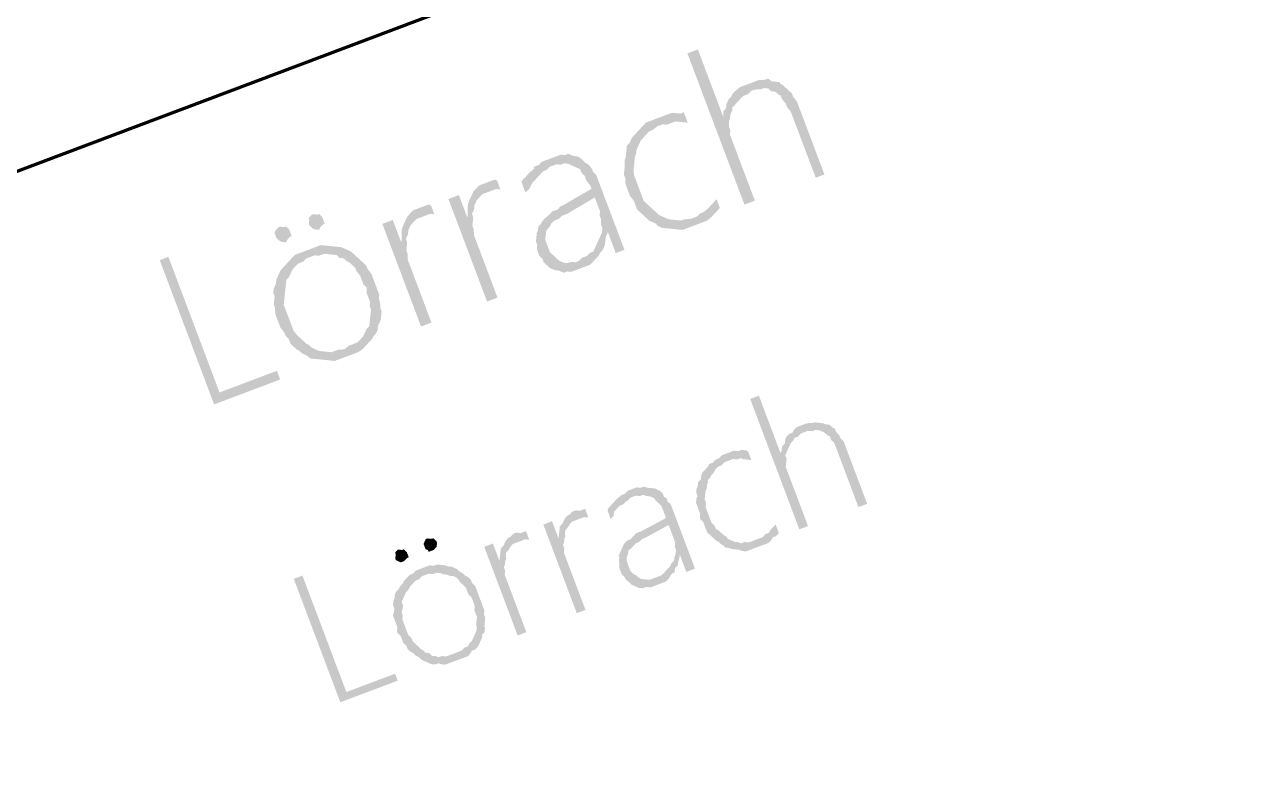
# Model space of a CAD drawing. Header units: metres. Extents: x -47 to 309, y -25 to 105.
# Drawn here: x 114.9 to 121.89, y 72.23 to 76.44 of the extents above; entities that cross this region are included whole.
import ezdxf

# ---------------------------------------------------------------- set-up
doc = ezdxf.new("R2010")
doc.units = ezdxf.units.M
doc.linetypes.add('AUSGEZOGEN', pattern=[0])
doc.layers.add('XR$1$STANDARD_1', color=7, linetype='AUSGEZOGEN', lineweight=25)

msp = doc.modelspace()

# ---------------------------------------------------------------- hatches: boundary and pattern name
at = {"layer": 'XR$1$STANDARD_1', "linetype": 'AUSGEZOGEN', "lineweight": 140, "transparency": 33554687}
h = msp.add_hatch(color=7, dxfattribs=at)
h.set_gradient(color2=(0, 0, 0), one_color=1)
h.paths.add_polyline_path([(118.7341, 76.2974), (118.6746, 76.275), (118.9994, 75.4134), (119.0588, 75.4358), (118.9169, 75.8121), (118.9194, 75.8357), (118.9119, 75.8555), (118.9106, 75.8889), (118.9168, 75.9025), (118.9192, 75.9261), (118.8796, 75.9112)], flags=0)
h = msp.add_hatch(color=7, dxfattribs=at)
h.set_gradient(color2=(0, 0, 0), one_color=1)
h.paths.add_polyline_path([(119.0329, 76.1046), (118.9735, 76.0822), (118.9475, 76.0611), (118.9314, 76.0438), (118.9253, 76.0301), (118.9092, 76.0128), (118.8968, 75.9855), (118.8944, 75.962), (118.8783, 75.9446), (118.8796, 75.9112), (118.9192, 75.9261), (118.9316, 75.9534), (118.9278, 75.9633), (118.9439, 75.9806), (118.96, 75.998), (118.9761, 76.0154), (118.9921, 76.0327), (119.0218, 76.0439), (119.0379, 76.0613), (119.1766, 76.1135), (119.153, 76.116), (119.1357, 76.1321), (119.1158, 76.1246), (119.0824, 76.1233), (119.0626, 76.1158)], flags=0)
h = msp.add_hatch(color=7, dxfattribs=at)
h.set_gradient(color2=(0, 0, 0), one_color=1)
h.paths.add_polyline_path([(119.1766, 76.1135), (119.0379, 76.0613), (119.0577, 76.0688), (119.0912, 76.0701), (119.111, 76.0775), (119.1345, 76.0751), (119.1519, 76.059), (119.1754, 76.0566), (119.1928, 76.0405), (119.2064, 76.0343), (119.2139, 76.0145), (119.235, 75.9885), (119.2424, 75.9687), (119.2635, 75.9428), (119.4054, 75.5665), (119.4549, 75.5851), (119.2981, 76.001), (119.277, 76.027), (119.2696, 76.0468), (119.2522, 76.0629), (119.2348, 76.079), (119.2175, 76.095), (119.2038, 76.1012), (119.2001, 76.1111)], flags=0)
h = msp.add_hatch(color=7, dxfattribs=at)
h.set_gradient(color2=(0, 0, 0), one_color=1)
h.paths.add_polyline_path([(118.5179, 75.9106), (118.4387, 75.8807), (118.4226, 75.8633), (118.4066, 75.846), (118.3905, 75.8286), (118.3744, 75.8112), (118.5329, 75.8709), (118.5564, 75.8685), (118.6059, 75.8872), (118.6295, 75.8847), (118.653, 75.8823), (118.6765, 75.8799), (118.6541, 75.9393), (118.6343, 75.9318), (118.6108, 75.9342), (118.5873, 75.9367), (118.5377, 75.918)], flags=0)
h = msp.add_hatch(color=7, dxfattribs=at)
h.set_gradient(color2=(0, 0, 0), one_color=1)
h.paths.add_polyline_path([(118.3744, 75.8112), (118.3583, 75.7939), (118.346, 75.7666), (118.3299, 75.7492), (118.3275, 75.7257), (118.3251, 75.7021), (118.3226, 75.6786), (118.3164, 75.665), (118.3177, 75.6315), (118.3153, 75.608), (118.3129, 75.5845), (118.3203, 75.5646), (118.3216, 75.5312), (118.3478, 75.4619), (118.3689, 75.4359), (118.3875, 75.3864), (118.4049, 75.3703), (118.4223, 75.3542), (118.4396, 75.3382), (118.457, 75.3221), (118.4706, 75.3159), (118.4979, 75.3036), (118.5016, 75.2937), (118.5289, 75.2813), (118.5524, 75.2789), (118.701, 75.3349), (118.6911, 75.3312), (118.6576, 75.3299), (118.6378, 75.3224), (118.6143, 75.3248), (118.5907, 75.3273), (118.5672, 75.3297), (118.5399, 75.3421), (118.5263, 75.3482), (118.5127, 75.3544), (118.4953, 75.3705), (118.4779, 75.3865), (118.4606, 75.4026), (118.4432, 75.4187), (118.4258, 75.4348), (118.3698, 75.5833), (118.3686, 75.6167), (118.371, 75.6403), (118.3734, 75.6638), (118.3759, 75.6874), (118.382, 75.701), (118.3845, 75.7245), (118.3906, 75.7382), (118.3968, 75.7518), (118.4092, 75.7791), (118.4252, 75.7964), (118.4413, 75.8138), (118.4574, 75.8312), (118.4772, 75.8386), (118.5032, 75.8597), (118.523, 75.8672)], flags=0)
h = msp.add_hatch(color=7, dxfattribs=at)
h.set_gradient(color2=(0, 0, 0), one_color=1)
h.paths.add_polyline_path([(117.904, 75.6791), (117.8445, 75.6568), (117.8285, 75.6394), (117.7988, 75.6282), (117.8025, 75.6183), (117.7765, 75.5972), (117.7604, 75.5798), (117.7444, 75.5624), (117.7283, 75.5451), (117.7507, 75.4857), (117.7606, 75.4894), (117.7767, 75.5068), (117.789, 75.534), (117.8051, 75.5514), (117.8212, 75.5688), (117.8372, 75.5861), (117.8533, 75.6035), (117.8731, 75.611), (117.8892, 75.6283), (118.0476, 75.6881), (118.0241, 75.6905), (117.9968, 75.7028), (117.977, 75.6954), (117.9535, 75.6978), (117.9337, 75.6903)], flags=0)
h = msp.add_hatch(color=7, dxfattribs=at)
h.set_gradient(color2=(0, 0, 0), one_color=1)
h.paths.add_polyline_path([(118.0476, 75.6881), (117.909, 75.6358), (117.9288, 75.6433), (117.9523, 75.6408), (117.9721, 75.6483), (117.9957, 75.6459), (118.0093, 75.6397), (118.0229, 75.6335), (118.0502, 75.6212), (118.0638, 75.615), (118.0713, 75.5952), (118.0887, 75.5791), (118.0999, 75.5494), (118.121, 75.5234), (118.1284, 75.5036), (117.9614, 75.4067), (117.9515, 75.403), (117.9354, 75.3856), (117.9057, 75.3744), (117.8896, 75.3571), (118.1471, 75.4541), (118.177, 75.3749), (118.1745, 75.3514), (118.182, 75.3316), (118.1833, 75.2981), (118.1908, 75.2783), (118.1883, 75.2548), (118.2218, 75.2561), (118.2665, 75.1372), (118.3161, 75.1559), (118.1556, 75.5817), (118.1382, 75.5978), (118.1307, 75.6176), (118.1096, 75.6436), (118.096, 75.6497), (118.0786, 75.6658), (118.0613, 75.6819)], flags=0)
h = msp.add_hatch(color=7, dxfattribs=at)
h.set_gradient(color2=(0, 0, 0), one_color=1)
h.paths.add_polyline_path([(117.5276, 75.5373), (117.488, 75.5224), (117.472, 75.505), (117.4559, 75.4877), (117.4435, 75.4604), (117.5463, 75.4878), (117.5859, 75.5027), (117.6095, 75.5003), (117.5908, 75.5498), (117.5772, 75.556), (117.5574, 75.5485)], flags=0)
h = msp.add_hatch(color=7, dxfattribs=at)
h.set_gradient(color2=(0, 0, 0), one_color=1)
h.paths.add_polyline_path([(117.3729, 75.4677), (117.3135, 75.4453), (117.5337, 74.861), (117.5931, 74.8834), (117.4588, 75.2399), (117.4575, 75.2734), (117.45, 75.2932), (117.4525, 75.3167), (117.4549, 75.3403), (117.4215, 75.339)], flags=0)
h = msp.add_hatch(color=7, dxfattribs=at)
h.set_gradient(color2=(0, 0, 0), one_color=1)
h.paths.add_polyline_path([(117.4435, 75.4604), (117.4312, 75.4331), (117.425, 75.4195), (117.4226, 75.3959), (117.4239, 75.3625), (117.4215, 75.339), (117.4549, 75.3403), (117.4474, 75.3601), (117.4536, 75.3737), (117.4598, 75.3873), (117.4622, 75.4109), (117.4746, 75.4381), (117.4906, 75.4555), (117.5067, 75.4729), (117.5463, 75.4878)], flags=0)
h = msp.add_hatch(color=7, dxfattribs=at)
h.set_gradient(color2=(0, 0, 0), one_color=1)
h.paths.add_polyline_path([(117.1513, 75.3955), (117.1117, 75.3806), (117.0957, 75.3632), (117.0796, 75.3458), (117.0672, 75.3185), (117.17, 75.346), (117.2096, 75.3609), (117.2331, 75.3585), (117.2145, 75.408), (117.2009, 75.4141), (117.181, 75.4067)], flags=0)
h = msp.add_hatch(color=7, dxfattribs=at)
h.set_gradient(color2=(0, 0, 0), one_color=1)
h.paths.add_polyline_path([(117.8896, 75.3571), (117.8637, 75.336), (117.8476, 75.3186), (117.8414, 75.305), (117.8253, 75.2876), (117.8229, 75.2641), (117.8167, 75.2504), (117.8143, 75.2269), (117.8119, 75.2034), (117.8193, 75.1835), (117.8169, 75.16), (117.8318, 75.1204), (117.8492, 75.1043), (117.8566, 75.0845), (117.874, 75.0684), (117.8914, 75.0524), (117.9186, 75.04), (118.0573, 75.0923), (118.0375, 75.0848), (118.0139, 75.0873), (117.9941, 75.0798), (117.9706, 75.0822), (117.9433, 75.0946), (117.926, 75.1106), (117.9086, 75.1267), (117.8912, 75.1428), (117.8651, 75.2121), (117.8675, 75.2357), (117.87, 75.2592), (117.8761, 75.2728), (117.8922, 75.2902), (117.8984, 75.3038), (117.9145, 75.3212), (117.9442, 75.3324), (117.9602, 75.3498), (117.99, 75.361), (118.1471, 75.4541)], flags=0)
h = msp.add_hatch(color=7, dxfattribs=at)
h.set_gradient(color2=(0, 0, 0), one_color=1)
h.paths.add_polyline_path([(118.8408, 75.4441), (118.8247, 75.4268), (118.8086, 75.4094), (118.7925, 75.392), (118.7666, 75.3709), (118.7468, 75.3635), (118.7307, 75.3461), (118.5524, 75.2789), (118.576, 75.2765), (118.5995, 75.274), (118.623, 75.2716), (118.6466, 75.2692), (118.7159, 75.2953), (118.7852, 75.3214), (118.8112, 75.3425), (118.8273, 75.3599), (118.8433, 75.3772), (118.8594, 75.3946)], flags=0)
h = msp.add_hatch(color=7, dxfattribs=at)
h.set_gradient(color2=(0, 0, 0), one_color=1)
h.paths.add_polyline_path([(116.5432, 75.3586), (116.5333, 75.3548), (116.5173, 75.3375), (116.521, 75.3275), (116.5185, 75.304), (116.5223, 75.2941), (116.5396, 75.278), (116.5533, 75.2719), (116.5768, 75.2694), (116.583, 75.2831), (116.5991, 75.3004), (116.609, 75.3042), (116.594, 75.3438), (116.5767, 75.3598), (116.5668, 75.3561)], flags=0)
h = msp.add_hatch(color=7, dxfattribs=at)
h.set_gradient(color2=(0, 0, 0), one_color=1)
h.paths.add_polyline_path([(116.9966, 75.3259), (116.9372, 75.3035), (117.1574, 74.7192), (117.2168, 74.7416), (117.0825, 75.0981), (117.0812, 75.1315), (117.0737, 75.1513), (117.0761, 75.1749), (117.0786, 75.1984), (117.0451, 75.1971)], flags=0)
h = msp.add_hatch(color=7, dxfattribs=at)
h.set_gradient(color2=(0, 0, 0), one_color=1)
h.paths.add_polyline_path([(117.0672, 75.3185), (117.0549, 75.2913), (117.0487, 75.2776), (117.0463, 75.2541), (117.0476, 75.2207), (117.0451, 75.1971), (117.0786, 75.1984), (117.0711, 75.2182), (117.0773, 75.2319), (117.0835, 75.2455), (117.0859, 75.269), (117.0982, 75.2963), (117.1143, 75.3137), (117.1304, 75.331), (117.17, 75.346)], flags=0)
h = msp.add_hatch(color=7, dxfattribs=at)
h.set_gradient(color2=(0, 0, 0), one_color=1)
h.paths.add_polyline_path([(116.3551, 75.2876), (116.3452, 75.2839), (116.3291, 75.2665), (116.3229, 75.2529), (116.3341, 75.2232), (116.3515, 75.2071), (116.3651, 75.2009), (116.3887, 75.1985), (116.3948, 75.2121), (116.4109, 75.2295), (116.4208, 75.2332), (116.4059, 75.2729), (116.3885, 75.2889), (116.3786, 75.2852)], flags=0)
h = msp.add_hatch(color=7, dxfattribs=at)
h.set_gradient(color2=(0, 0, 0), one_color=1)
h.paths.add_polyline_path([(118.1883, 75.2548), (118.176, 75.2275), (118.1698, 75.2139), (118.1575, 75.1866), (118.1513, 75.173), (118.1389, 75.1457), (118.1191, 75.1382), (118.1031, 75.1209), (118.0734, 75.1097), (118.0573, 75.0923), (117.9186, 75.04), (117.9422, 75.0376), (117.9695, 75.0253), (117.9893, 75.0327), (118.0128, 75.0303), (118.1217, 75.0713), (118.1378, 75.0887), (118.1539, 75.1061), (118.17, 75.1234), (118.1761, 75.1371), (118.1922, 75.1544), (118.2045, 75.1817), (118.207, 75.2053), (118.2094, 75.2288), (118.2218, 75.2561)], flags=0)
h = msp.add_hatch(color=7, dxfattribs=at)
h.set_gradient(color2=(0, 0, 0), one_color=1)
h.paths.add_polyline_path([(116.5176, 75.1566), (116.4383, 75.1268), (116.4223, 75.1094), (116.4062, 75.092), (116.3901, 75.0746), (116.374, 75.0573), (116.358, 75.0399), (116.3518, 75.0263), (116.3394, 74.999), (116.3333, 74.9854), (116.3308, 74.9618), (116.3185, 74.9346), (116.3161, 74.911), (116.3235, 74.8912), (116.3211, 74.8677), (116.3187, 74.8441), (116.3261, 74.8243), (116.3274, 74.7909), (116.3573, 74.7117), (116.3784, 74.6857), (116.3858, 74.6659), (116.4032, 74.6498), (116.4144, 74.6201), (116.4318, 74.604), (116.4491, 74.588), (116.4628, 74.5818), (116.4801, 74.5657), (116.5074, 74.5534), (116.5248, 74.5373), (116.5483, 74.5349), (116.5719, 74.5324), (116.5954, 74.53), (116.6189, 74.5276), (116.6425, 74.5251), (116.666, 74.5227), (116.7353, 74.5488), (116.8046, 74.5749), (116.8306, 74.596), (116.8467, 74.6134), (116.8628, 74.6308), (116.8788, 74.6481), (116.7204, 74.5884), (116.687, 74.5871), (116.6473, 74.5722), (116.6238, 74.5746), (116.6003, 74.5771), (116.5767, 74.5795), (116.5495, 74.5918), (116.5358, 74.598), (116.5185, 74.6141), (116.5048, 74.6203), (116.4875, 74.6363), (116.4701, 74.6524), (116.4527, 74.6685), (116.4316, 74.6945), (116.3756, 74.843), (116.3781, 74.8665), (116.3805, 74.8901), (116.3829, 74.9136), (116.3854, 74.9372), (116.3878, 74.9607), (116.3903, 74.9842), (116.4063, 75.0016), (116.4187, 75.0289), (116.4248, 75.0425), (116.4409, 75.0599), (116.457, 75.0772), (116.4867, 75.0884), (116.5028, 75.1058), (116.681, 75.173), (116.6575, 75.1754), (116.6339, 75.1779), (116.6104, 75.1803), (116.5869, 75.1827), (116.5374, 75.1641)], flags=0)
h = msp.add_hatch(color=7, dxfattribs=at)
h.set_gradient(color2=(0, 0, 0), one_color=1)
h.paths.add_polyline_path([(115.7187, 75.1156), (115.6692, 75.097), (115.979, 74.275), (116.3553, 74.4169), (116.3366, 74.4664), (116.0098, 74.3432)], flags=0)
h = msp.add_hatch(color=7, dxfattribs=at)
h.set_gradient(color2=(0, 0, 0), one_color=1)
h.paths.add_polyline_path([(116.681, 75.173), (116.5325, 75.117), (116.5523, 75.1245), (116.5758, 75.122), (116.6055, 75.1332), (116.6291, 75.1308), (116.6526, 75.1283), (116.6761, 75.1259), (116.6935, 75.1098), (116.7171, 75.1074), (116.7344, 75.0913), (116.7481, 75.0852), (116.7654, 75.0691), (116.7828, 75.053), (116.7903, 75.0332), (116.8114, 75.0072), (116.83, 74.9577), (116.8474, 74.9416), (116.8487, 74.9082), (116.8673, 74.8587), (116.8649, 74.8351), (116.8724, 74.8153), (116.8699, 74.7918), (116.8675, 74.7683), (116.8651, 74.7447), (116.8626, 74.7212), (116.8465, 74.7038), (116.8342, 74.6765), (116.828, 74.6629), (116.812, 74.6455), (116.7959, 74.6282), (116.7464, 74.6095), (116.7204, 74.5884), (116.8788, 74.6481), (116.885, 74.6618), (116.9011, 74.6791), (116.9134, 74.7064), (116.9097, 74.7163), (116.922, 74.7436), (116.9282, 74.7572), (116.9306, 74.7808), (116.9331, 74.8043), (116.9256, 74.8241), (116.9243, 74.8575), (116.9169, 74.8773), (116.9193, 74.9009), (116.8745, 75.0197), (116.8534, 75.0457), (116.8459, 75.0655), (116.8286, 75.0816), (116.8112, 75.0976), (116.7938, 75.1137), (116.7765, 75.1298), (116.7591, 75.1459), (116.7455, 75.152), (116.7318, 75.1582), (116.7046, 75.1705)], flags=0)
h = msp.add_hatch(color=7, dxfattribs=at)
h.set_gradient(color2=(0, 0, 0), one_color=1)
h.paths.add_polyline_path([(119.0817, 74.3248), (119.0322, 74.3061), (119.3121, 73.5634), (119.3616, 73.5821), (119.2347, 73.9188), (119.2371, 73.9423), (119.2396, 73.9659), (119.2321, 73.9857), (119.2383, 73.9993), (119.2048, 73.998)], flags=0)
h = msp.add_hatch(color=7, dxfattribs=at)
h.set_gradient(color2=(0, 0, 0), one_color=1)
h.paths.add_polyline_path([(119.3359, 74.1605), (119.2963, 74.1455), (119.2802, 74.1282), (119.274, 74.1145), (119.2542, 74.1071), (119.2381, 74.0897), (119.232, 74.0761), (119.2295, 74.0525), (119.2135, 74.0352), (119.211, 74.0116), (119.2048, 73.998), (119.2383, 73.9993), (119.2506, 74.0266), (119.263, 74.0538), (119.279, 74.0712), (119.2852, 74.0848), (119.305, 74.0923), (119.3211, 74.1097), (119.4597, 74.1619), (119.4461, 74.1681), (119.4226, 74.1705), (119.399, 74.173), (119.3891, 74.1692), (119.3557, 74.1679)], flags=0)
h = msp.add_hatch(color=7, dxfattribs=at)
h.set_gradient(color2=(0, 0, 0), one_color=1)
h.paths.add_polyline_path([(119.4597, 74.1619), (119.3409, 74.1171), (119.3607, 74.1246), (119.3842, 74.1222), (119.4041, 74.1296), (119.4276, 74.1272), (119.4412, 74.121), (119.4549, 74.1148), (119.4722, 74.0988), (119.4859, 74.0926), (119.4933, 74.0728), (119.5107, 74.0567), (119.6488, 73.6903), (119.6983, 73.709), (119.5639, 74.0655), (119.5466, 74.0816), (119.5391, 74.1014), (119.5217, 74.1174), (119.5143, 74.1372), (119.5006, 74.1434), (119.4833, 74.1595)], flags=0)
h = msp.add_hatch(color=7, dxfattribs=at)
h.set_gradient(color2=(0, 0, 0), one_color=1)
h.paths.add_polyline_path([(118.9001, 73.9963), (118.8704, 73.9851), (118.8544, 73.9677), (118.8346, 73.9602), (118.8185, 73.9429), (118.7987, 73.9354), (118.7925, 73.9218), (118.7764, 73.9044), (118.9349, 73.9641), (118.9584, 73.9617), (118.9782, 73.9691), (118.9919, 73.963), (119.0154, 73.9605), (119.0389, 73.9581), (119.0203, 74.0076), (119.0066, 74.0138), (118.9831, 74.0162), (118.9633, 74.0087), (118.9398, 74.0112), (118.92, 74.0037)], flags=0)
h = msp.add_hatch(color=7, dxfattribs=at)
h.set_gradient(color2=(0, 0, 0), one_color=1)
h.paths.add_polyline_path([(118.7764, 73.9044), (118.7604, 73.887), (118.7542, 73.8734), (118.7518, 73.8498), (118.7357, 73.8325), (118.7332, 73.8089), (118.7271, 73.7953), (118.7246, 73.7718), (118.7321, 73.752), (118.7259, 73.7383), (118.7235, 73.7148), (118.7459, 73.6554), (118.7472, 73.6219), (118.7645, 73.6059), (118.7869, 73.5464), (118.8043, 73.5304), (118.8217, 73.5143), (118.839, 73.4982), (118.8527, 73.492), (118.87, 73.476), (118.8837, 73.4698), (118.8874, 73.4599), (118.911, 73.4575), (118.9246, 73.4513), (119.0632, 73.5035), (119.0236, 73.4886), (119.0001, 73.4911), (118.9803, 73.4836), (118.9666, 73.4898), (118.9431, 73.4922), (118.9295, 73.4984), (118.9022, 73.5107), (118.8985, 73.5206), (118.8848, 73.5268), (118.8675, 73.5429), (118.8501, 73.5589), (118.8365, 73.5651), (118.829, 73.5849), (118.8116, 73.601), (118.778, 73.6901), (118.7805, 73.7136), (118.773, 73.7335), (118.7754, 73.757), (118.7779, 73.7805), (118.7841, 73.7942), (118.7865, 73.8177), (118.7927, 73.8313), (118.7889, 73.8412), (118.805, 73.8586), (118.8112, 73.8722), (118.8272, 73.8896), (118.8334, 73.9032), (118.8495, 73.9206), (118.8693, 73.9281), (118.8854, 73.9454), (118.9052, 73.9529)], flags=0)
h = msp.add_hatch(color=7, dxfattribs=at)
h.set_gradient(color2=(0, 0, 0), one_color=1)
h.paths.add_polyline_path([(118.3654, 73.7947), (118.3357, 73.7835), (118.3196, 73.7661), (118.2998, 73.7587), (118.2738, 73.7376), (118.2578, 73.7202), (118.2417, 73.7028), (118.2256, 73.6855), (118.2194, 73.6718), (118.2381, 73.6223), (118.2542, 73.6397), (118.2566, 73.6632), (118.2727, 73.6806), (118.2888, 73.698), (118.3086, 73.7054), (118.3246, 73.7228), (118.3345, 73.7265), (118.3506, 73.7439), (118.4893, 73.7961), (118.4657, 73.7986), (118.4422, 73.801), (118.4285, 73.8072), (118.4087, 73.7997), (118.3852, 73.8022)], flags=0)
h = msp.add_hatch(color=7, dxfattribs=at)
h.set_gradient(color2=(0, 0, 0), one_color=1)
h.paths.add_polyline_path([(118.4893, 73.7961), (118.3704, 73.7514), (118.3803, 73.7551), (118.4039, 73.7527), (118.4237, 73.7601), (118.4373, 73.7539), (118.4608, 73.7515), (118.4745, 73.7453), (118.4881, 73.7392), (118.4918, 73.7293), (118.5092, 73.7132), (118.5266, 73.6971), (118.5527, 73.6278), (118.4116, 73.552), (118.3819, 73.5408), (118.3658, 73.5234), (118.3498, 73.5061), (118.5676, 73.5882), (118.605, 73.4892), (118.6025, 73.4656), (118.61, 73.4458), (118.6075, 73.4223), (118.6311, 73.4198), (118.6684, 73.3208), (118.7179, 73.3395), (118.5798, 73.7059), (118.5625, 73.722), (118.555, 73.7418), (118.5414, 73.7479), (118.5339, 73.7677), (118.5165, 73.7838), (118.5029, 73.79)], flags=0)
h = msp.add_hatch(color=7, dxfattribs=at)
h.set_gradient(color2=(0, 0, 0), one_color=1)
h.paths.add_polyline_path([(118.0386, 73.6715), (118.0188, 73.6641), (118.0027, 73.6467), (117.9928, 73.643), (117.9767, 73.6256), (117.9644, 73.5983), (118.0573, 73.622), (118.087, 73.6332), (118.1105, 73.6308), (118.0918, 73.6803), (118.0621, 73.6691)], flags=0)
h = msp.add_hatch(color=7, dxfattribs=at)
h.set_gradient(color2=(0, 0, 0), one_color=1)
h.paths.add_polyline_path([(117.9037, 73.6094), (117.8542, 73.5907), (118.0445, 73.0857), (118.094, 73.1043), (117.9709, 73.4311), (117.9733, 73.4547), (117.9658, 73.4745), (117.972, 73.4881), (117.9485, 73.4905)], flags=0)
h = msp.add_hatch(color=7, dxfattribs=at)
h.set_gradient(color2=(0, 0, 0), one_color=1)
h.paths.add_polyline_path([(117.9644, 73.5983), (117.9483, 73.581), (117.9459, 73.5574), (117.9434, 73.5339), (117.941, 73.5104), (117.9485, 73.4905), (117.972, 73.4881), (117.9745, 73.5116), (117.9806, 73.5253), (117.9769, 73.5352), (117.9793, 73.5587), (117.9954, 73.5761), (118.0016, 73.5897), (118.0176, 73.6071), (118.0573, 73.622)], flags=0)
h = msp.add_hatch(color=7, dxfattribs=at)
h.set_gradient(color2=(0, 0, 0), one_color=1)
h.paths.add_polyline_path([(118.3498, 73.5061), (118.33, 73.4986), (118.3139, 73.4812), (118.3077, 73.4676), (118.3015, 73.454), (118.2892, 73.4267), (118.283, 73.4131), (118.2868, 73.4032), (118.2843, 73.3796), (118.2881, 73.3697), (118.2856, 73.3462), (118.3006, 73.3066), (118.3179, 73.2905), (118.3217, 73.2806), (118.339, 73.2645), (118.3564, 73.2484), (118.37, 73.2423), (118.4889, 73.2871), (118.4592, 73.2759), (118.4356, 73.2783), (118.4121, 73.2807), (118.3984, 73.2869), (118.3811, 73.303), (118.3674, 73.3092), (118.3501, 73.3252), (118.3277, 73.3847), (118.3301, 73.4082), (118.3363, 73.4218), (118.3387, 73.4454), (118.3486, 73.4491), (118.3647, 73.4665), (118.3808, 73.4838), (118.4006, 73.4913), (118.4166, 73.5087), (118.4365, 73.5161), (118.5676, 73.5882)], flags=0)
h = msp.add_hatch(color=7, dxfattribs=at)
h.set_gradient(color2=(0, 0, 0), one_color=1)
h.paths.add_polyline_path([(119.177, 73.5917), (119.161, 73.5743), (119.1449, 73.5569), (119.1387, 73.5433), (119.1189, 73.5358), (119.1028, 73.5185), (118.9246, 73.4513), (118.9481, 73.4489), (118.9717, 73.4464), (118.9853, 73.4402), (119.0088, 73.4378), (119.0683, 73.4602), (119.1376, 73.4863), (119.1536, 73.5037), (119.1598, 73.5173), (119.1796, 73.5248), (119.1957, 73.5422)], flags=0)
h = msp.add_hatch(color=7, dxfattribs=at)
h.set_gradient(color2=(0, 0, 0), one_color=1)
h.paths.add_polyline_path([(117.1941, 73.5116), (117.1842, 73.5079), (117.178, 73.4942), (117.1719, 73.4806), (117.1831, 73.4509), (117.1967, 73.4447), (117.2004, 73.4348), (117.2301, 73.446), (117.2462, 73.4634), (117.2486, 73.4869), (117.2449, 73.4968), (117.2275, 73.5129), (117.2176, 73.5091)], flags=0)
h = msp.add_hatch(color=7, dxfattribs=at)
h.set_gradient(color2=(0, 0, 0), one_color=1)
h.paths.add_polyline_path([(117.7019, 73.5446), (117.6821, 73.5372), (117.666, 73.5198), (117.6561, 73.5161), (117.64, 73.4987), (117.6277, 73.4714), (117.7206, 73.4951), (117.7503, 73.5063), (117.7738, 73.5039), (117.7551, 73.5534), (117.7254, 73.5422)], flags=0)
h = msp.add_hatch(color=7, dxfattribs=at)
h.set_gradient(color2=(0, 0, 0), one_color=1)
h.paths.add_polyline_path([(117.0258, 73.4481), (117.0097, 73.4308), (117.0134, 73.4209), (117.011, 73.3973), (117.0147, 73.3874), (117.0283, 73.3813), (117.042, 73.3751), (117.0618, 73.3825), (117.0779, 73.3999), (117.0878, 73.4036), (117.0766, 73.4334), (117.0592, 73.4494), (117.0493, 73.4457)], flags=0)
h = msp.add_hatch(color=7, dxfattribs=at)
h.set_gradient(color2=(0, 0, 0), one_color=1)
h.paths.add_polyline_path([(117.567, 73.4825), (117.5175, 73.4638), (117.7078, 72.9588), (117.7573, 72.9774), (117.6342, 73.3042), (117.6366, 73.3278), (117.6291, 73.3476), (117.6353, 73.3612), (117.6118, 73.3636)], flags=0)
h = msp.add_hatch(color=7, dxfattribs=at)
h.set_gradient(color2=(0, 0, 0), one_color=1)
h.paths.add_polyline_path([(117.6277, 73.4714), (117.6116, 73.4541), (117.6092, 73.4305), (117.6067, 73.407), (117.6043, 73.3834), (117.6118, 73.3636), (117.6353, 73.3612), (117.6378, 73.3847), (117.6439, 73.3984), (117.6402, 73.4083), (117.6426, 73.4318), (117.6587, 73.4492), (117.6649, 73.4628), (117.6809, 73.4802), (117.7206, 73.4951)], flags=0)
h = msp.add_hatch(color=7, dxfattribs=at)
h.set_gradient(color2=(0, 0, 0), one_color=1)
h.paths.add_polyline_path([(117.1671, 73.3431), (117.1275, 73.3282), (117.1115, 73.3108), (117.0916, 73.3033), (117.0756, 73.286), (117.0595, 73.2686), (117.0533, 73.255), (117.0373, 73.2376), (117.0311, 73.2239), (117.015, 73.2066), (117.0088, 73.1929), (117.0064, 73.1694), (117.0002, 73.1558), (116.9978, 73.1322), (117.0053, 73.1124), (117.0028, 73.0889), (116.9967, 73.0753), (117.0228, 73.0059), (117.0203, 72.9824), (117.0241, 72.9725), (117.0414, 72.9564), (117.0564, 72.9168), (117.0737, 72.9007), (117.0812, 72.8809), (117.0986, 72.8649), (117.1122, 72.8587), (117.1296, 72.8426), (117.1432, 72.8364), (117.1606, 72.8204), (117.1742, 72.8142), (117.2015, 72.8019), (117.2151, 72.7957), (117.2387, 72.7932), (117.2585, 72.8007), (117.2721, 72.7945), (117.2956, 72.7921), (117.3551, 72.8145), (117.4244, 72.8406), (117.4404, 72.858), (117.4466, 72.8716), (117.4664, 72.8791), (117.4825, 72.8965), (117.35, 72.8578), (117.3005, 72.8392), (117.277, 72.8416), (117.2572, 72.8342), (117.2435, 72.8403), (117.22, 72.8428), (117.2026, 72.8588), (117.1791, 72.8613), (117.1754, 72.8712), (117.1617, 72.8773), (117.1444, 72.8934), (117.127, 72.9095), (117.1096, 72.9256), (117.1022, 72.9454), (117.0848, 72.9614), (117.0512, 73.0506), (117.0536, 73.0741), (117.0462, 73.0939), (117.0523, 73.1076), (117.0548, 73.1311), (117.0473, 73.1509), (117.0535, 73.1645), (117.0658, 73.1918), (117.072, 73.2054), (117.0881, 73.2228), (117.0942, 73.2364), (117.1103, 73.2538), (117.1264, 73.2712), (117.1462, 73.2786), (117.1623, 73.296), (117.3108, 73.352), (117.2972, 73.3582), (117.2736, 73.3606), (117.2501, 73.363), (117.2303, 73.3556), (117.2067, 73.358), (117.1869, 73.3506)], flags=0)
h = msp.add_hatch(color=7, dxfattribs=at)
h.set_gradient(color2=(0, 0, 0), one_color=1)
h.paths.add_polyline_path([(118.6075, 73.4223), (118.6014, 73.4086), (118.5989, 73.3851), (118.5829, 73.3677), (118.5767, 73.3541), (118.5606, 73.3367), (118.5445, 73.3194), (118.5285, 73.302), (118.37, 73.2423), (118.3837, 73.2361), (118.3973, 73.2299), (118.4208, 73.2275), (118.4406, 73.235), (118.4642, 73.2325), (118.5533, 73.2661), (118.5694, 73.2835), (118.5755, 73.2971), (118.5916, 73.3145), (118.6015, 73.3182), (118.604, 73.3418), (118.62, 73.3591), (118.6225, 73.3827), (118.6286, 73.3963), (118.6311, 73.4198)], flags=0)
h = msp.add_hatch(color=7, dxfattribs=at)
h.set_gradient(color2=(0, 0, 0), one_color=1)
h.paths.add_polyline_path([(116.4822, 73.2998), (116.4327, 73.2812), (116.6977, 72.5781), (117.0245, 72.7012), (117.0096, 72.7408), (116.7323, 72.6363)], flags=0)
h = msp.add_hatch(color=7, dxfattribs=at)
h.set_gradient(color2=(0, 0, 0), one_color=1)
h.paths.add_polyline_path([(117.3108, 73.352), (117.1821, 73.3035), (117.2019, 73.3109), (117.2254, 73.3085), (117.2452, 73.316), (117.2688, 73.3135), (117.2824, 73.3074), (117.3059, 73.3049), (117.3196, 73.2987), (117.3431, 73.2963), (117.3567, 73.2901), (117.3741, 73.2741), (117.3778, 73.2642), (117.3952, 73.2481), (117.4126, 73.232), (117.4275, 73.1924), (117.4449, 73.1763), (117.4635, 73.1268), (117.4611, 73.1033), (117.476, 73.0637), (117.4736, 73.0401), (117.4711, 73.0166), (117.4749, 73.0067), (117.4724, 72.9831), (117.4663, 72.9695), (117.4539, 72.9422), (117.4478, 72.9286), (117.4317, 72.9112), (117.4255, 72.8976), (117.4057, 72.8901), (117.3896, 72.8728), (117.35, 72.8578), (117.4825, 72.8965), (117.4887, 72.9101), (117.501, 72.9374), (117.5072, 72.951), (117.5034, 72.9609), (117.5195, 72.9783), (117.522, 73.0018), (117.5182, 73.0117), (117.5207, 73.0353), (117.5231, 73.0588), (117.5156, 73.0786), (117.5181, 73.1021), (117.4658, 73.2408), (117.4485, 73.2568), (117.441, 73.2767), (117.4236, 73.2927), (117.41, 73.2989), (117.3926, 73.315), (117.379, 73.3211), (117.3616, 73.3372), (117.348, 73.3434), (117.3343, 73.3496)], flags=0)

# ---------------------------------------------------------------- linework, layer by layer
at = {"layer": 'XR$1$STANDARD_1', "color": 7, "linetype": 'AUSGEZOGEN', "lineweight": 35, "transparency": 33554687}
msp.add_lwpolyline([(109.9508, 64.403), (155.5735, 81.5981), (152.4868, 89.7878), (106.8641, 72.5927), (109.9508, 64.403)], close=True, dxfattribs=at)
at = {"layer": 'XR$1$STANDARD_1', "color": 7, "linetype": 'AUSGEZOGEN', "lineweight": 140, "transparency": 33554687}
msp.add_lwpolyline([(106.8641, 72.5927), (152.4868, 89.7878), (155.5735, 81.5981), (109.9508, 64.403), (106.8641, 72.5927)], close=True, dxfattribs=at)

doc.saveas('drawing.dxf')
